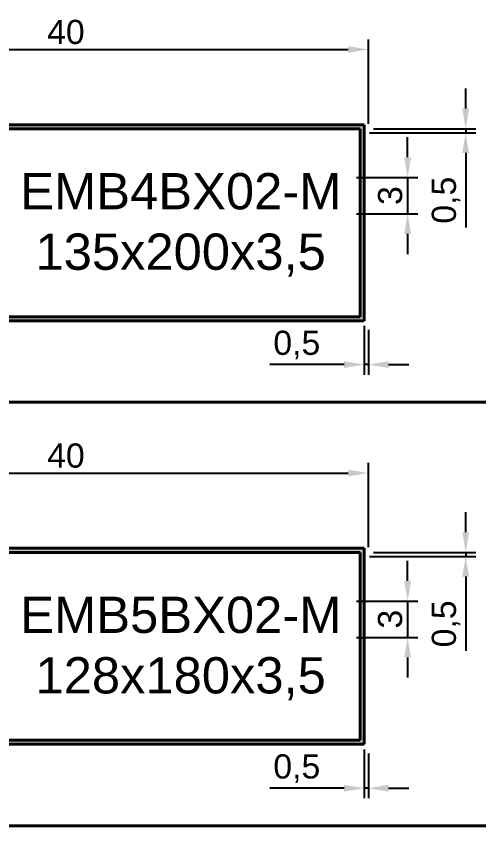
# Model space of a CAD drawing. Header units: millimetres. Extents: x 2977 to 3722, y 961 to 1309.
# Drawn here: x 3319.3 to 3376.7, y 968.6 to 1069 of the extents above; entities that cross this region are included whole.
import ezdxf

# ---------------------------------------------------------------- set-up
doc = ezdxf.new("R2010")
doc.units = ezdxf.units.MM
doc.layers.add('AM_0', color=7, linetype='Continuous', lineweight=40)
doc.layers.add('AM_5', color=1, linetype='Continuous', lineweight=25)
doc.styles.get("Standard").update_dxf_attribs({"font": 'arial.ttf'})
doc.dimstyles.new('ISO-25', dxfattribs={"dimtxt": 3, "dimasz": 2.5, "dimexe": 1.25, "dimexo": 0.625, "dimtad": 1, "dimtxsty": 'Standard', "dimcen": 2.5, "dimadec": 0, "dimazin": 0, "dimtfac": 1, "dimtmove": 0, "dimatfit": 3, "dimfxl": 1, "dimarcsym": 0})

# ---------------------------------------------------------------- blocks, each defined once
blk = doc.blocks.new('*D181')
at = {"layer": 'AM_5', "color": 0, "lineweight": -2, "transparency": 16777216}
for p, q in [((3288.02, 1003.13), (3288.02, 1013.59)), ((3363.01, 1003.13), (3363.01, 1013.59)), ((3290.52, 1012.34), (3360.51, 1012.34))]:
    blk.add_line(p, q, dxfattribs=at)
at = {"layer": 'AM_5', "color": 0, "transparency": 16777216}
for points in [[(3290.52, 1012.75), (3290.52, 1011.92), (3288.02, 1012.34)], [(3360.51, 1012.75), (3360.51, 1011.92), (3363.01, 1012.34)]]:
    blk.add_solid(points, dxfattribs=at)
at = {"layer": 'Defpoints', "color": 0, "transparency": 16777216}
for p in [(3363.01, 1012.34), (3288.02, 1002.5), (3363.01, 1002.5)]:
    blk.add_point(p, dxfattribs=at)
at = {"layer": 'AM_5', "color": 0, "transparency": 16777216, "insert": (3325.51, 1014.49), "char_height": 3, "attachment_point": 5}
blk.add_mtext('40', dxfattribs=at)
blk = doc.blocks.new('*D184')
at = {"layer": 'AM_5', "color": 0, "lineweight": -2, "transparency": 16777216}
for p, q in [((3362.51, 978.06), (3362.51, 971.99)), ((3363.01, 977.56), (3363.01, 971.99)), ((3360.01, 973.24), (3350.78, 973.24)), ((3363.01, 973.24), (3362.51, 973.24)), ((3365.51, 973.24), (3368.01, 973.24))]:
    blk.add_line(p, q, dxfattribs=at)
at = {"layer": 'AM_5', "color": 0, "transparency": 16777216}
for points in [[(3360.01, 973.66), (3360.01, 972.82), (3362.51, 973.24)], [(3365.51, 973.66), (3365.51, 972.82), (3363.01, 973.24)]]:
    blk.add_solid(points, dxfattribs=at)
at = {"layer": 'Defpoints', "color": 0, "transparency": 16777216}
for p in [(3362.51, 978.69), (3363.01, 978.19), (3363.01, 973.24)]:
    blk.add_point(p, dxfattribs=at)
at = {"layer": 'AM_5', "color": 0, "transparency": 16777216, "insert": (3354.14, 975.67), "char_height": 3, "attachment_point": 5}
blk.add_mtext('0,5', dxfattribs=at)
blk = doc.blocks.new('*D185')
at = {"layer": 'AM_5', "color": 0, "lineweight": -2, "transparency": 16777216}
for p, q in [((3375.08, 1005), (3375.08, 1007.5)), ((3363.64, 1002.5), (3376.33, 1002.5)), ((3375.08, 1002.5), (3375.08, 1002)), ((3363.14, 1002), (3376.33, 1002)), ((3375.08, 999.5), (3375.08, 990.27))]:
    blk.add_line(p, q, dxfattribs=at)
at = {"layer": 'AM_5', "color": 0, "transparency": 16777216}
for points in [[(3374.66, 1005), (3375.5, 1005), (3375.08, 1002.5)], [(3374.66, 999.5), (3375.5, 999.5), (3375.08, 1002)]]:
    blk.add_solid(points, dxfattribs=at)
at = {"layer": 'Defpoints', "color": 0, "transparency": 16777216}
for p in [(3363.01, 1002.5), (3362.51, 1002), (3375.08, 1002)]:
    blk.add_point(p, dxfattribs=at)
at = {"layer": 'AM_5', "color": 0, "transparency": 16777216, "insert": (3372.65, 993.63), "char_height": 3, "attachment_point": 5, "rotation": 90}
blk.add_mtext('0,5', dxfattribs=at)
blk = doc.blocks.new('*D179')
at = {"layer": 'AM_5', "color": 0, "lineweight": -2, "transparency": 16777216}
for p, q in [((3367.88, 998.96), (3367.88, 1001.46)), ((3361.56, 996.46), (3369.13, 996.46)), ((3367.88, 996.46), (3367.88, 991.96)), ((3361.56, 991.96), (3369.13, 991.96)), ((3367.88, 989.46), (3367.88, 986.96))]:
    blk.add_line(p, q, dxfattribs=at)
at = {"layer": 'AM_5', "color": 0, "transparency": 16777216}
for points in [[(3367.46, 998.96), (3368.3, 998.96), (3367.88, 996.46)], [(3367.46, 989.46), (3368.3, 989.46), (3367.88, 991.96)]]:
    blk.add_solid(points, dxfattribs=at)
at = {"layer": 'Defpoints', "color": 0, "transparency": 16777216}
for p in [(3360.94, 996.46), (3360.94, 991.96), (3367.88, 991.96)]:
    blk.add_point(p, dxfattribs=at)
at = {"layer": 'AM_5', "color": 0, "transparency": 16777216, "insert": (3365.72, 994.21), "char_height": 3, "attachment_point": 5, "rotation": 90}
blk.add_mtext('3', dxfattribs=at)
blk = doc.blocks.new('*D188')
at = {"layer": 'AM_5', "color": 0, "lineweight": -2, "transparency": 16777216}
for p, q in [((3288.02, 1055.68), (3288.02, 1066.14)), ((3363.01, 1055.68), (3363.01, 1066.14)), ((3290.52, 1064.89), (3360.51, 1064.89))]:
    blk.add_line(p, q, dxfattribs=at)
at = {"layer": 'AM_5', "color": 0, "transparency": 16777216}
for points in [[(3290.52, 1065.3), (3290.52, 1064.47), (3288.02, 1064.89)], [(3360.51, 1065.3), (3360.51, 1064.47), (3363.01, 1064.89)]]:
    blk.add_solid(points, dxfattribs=at)
at = {"layer": 'Defpoints', "color": 0, "transparency": 16777216}
for p in [(3363.01, 1064.89), (3288.02, 1055.05), (3363.01, 1055.05)]:
    blk.add_point(p, dxfattribs=at)
at = {"layer": 'AM_5', "color": 0, "transparency": 16777216, "insert": (3325.51, 1067.04), "char_height": 3, "attachment_point": 5}
blk.add_mtext('40', dxfattribs=at)
blk = doc.blocks.new('*D191')
at = {"layer": 'AM_5', "color": 0, "lineweight": -2, "transparency": 16777216}
for p, q in [((3362.51, 1030.61), (3362.51, 1024.54)), ((3363.01, 1030.11), (3363.01, 1024.54)), ((3360.01, 1025.79), (3350.78, 1025.79)), ((3363.01, 1025.79), (3362.51, 1025.79)), ((3365.51, 1025.79), (3368.01, 1025.79))]:
    blk.add_line(p, q, dxfattribs=at)
at = {"layer": 'AM_5', "color": 0, "transparency": 16777216}
for points in [[(3360.01, 1026.21), (3360.01, 1025.38), (3362.51, 1025.79)], [(3365.51, 1026.21), (3365.51, 1025.38), (3363.01, 1025.79)]]:
    blk.add_solid(points, dxfattribs=at)
at = {"layer": 'Defpoints', "color": 0, "transparency": 16777216}
for p in [(3362.51, 1031.24), (3363.01, 1030.74), (3363.01, 1025.79)]:
    blk.add_point(p, dxfattribs=at)
at = {"layer": 'AM_5', "color": 0, "transparency": 16777216, "insert": (3354.14, 1028.22), "char_height": 3, "attachment_point": 5}
blk.add_mtext('0,5', dxfattribs=at)
blk = doc.blocks.new('*D192')
at = {"layer": 'AM_5', "color": 0, "lineweight": -2, "transparency": 16777216}
for p, q in [((3375.08, 1057.55), (3375.08, 1060.05)), ((3363.64, 1055.05), (3376.33, 1055.05)), ((3375.08, 1055.05), (3375.08, 1054.55)), ((3363.14, 1054.55), (3376.33, 1054.55)), ((3375.08, 1052.05), (3375.08, 1042.82))]:
    blk.add_line(p, q, dxfattribs=at)
at = {"layer": 'AM_5', "color": 0, "transparency": 16777216}
for points in [[(3374.66, 1057.55), (3375.5, 1057.55), (3375.08, 1055.05)], [(3374.66, 1052.05), (3375.5, 1052.05), (3375.08, 1054.55)]]:
    blk.add_solid(points, dxfattribs=at)
at = {"layer": 'Defpoints', "color": 0, "transparency": 16777216}
for p in [(3363.01, 1055.05), (3362.51, 1054.55), (3375.08, 1054.55)]:
    blk.add_point(p, dxfattribs=at)
at = {"layer": 'AM_5', "color": 0, "transparency": 16777216, "insert": (3372.65, 1046.19), "char_height": 3, "attachment_point": 5, "rotation": 90}
blk.add_mtext('0,5', dxfattribs=at)
blk = doc.blocks.new('*D186')
at = {"layer": 'AM_5', "color": 0, "lineweight": -2, "transparency": 16777216}
for p, q in [((3367.88, 1051.51), (3367.88, 1054.01)), ((3361.56, 1049.01), (3369.13, 1049.01)), ((3367.88, 1049.01), (3367.88, 1044.51)), ((3361.56, 1044.51), (3369.13, 1044.51)), ((3367.88, 1042.01), (3367.88, 1039.51))]:
    blk.add_line(p, q, dxfattribs=at)
at = {"layer": 'AM_5', "color": 0, "transparency": 16777216}
for points in [[(3367.46, 1051.51), (3368.3, 1051.51), (3367.88, 1049.01)], [(3367.46, 1042.01), (3368.3, 1042.01), (3367.88, 1044.51)]]:
    blk.add_solid(points, dxfattribs=at)
at = {"layer": 'Defpoints', "color": 0, "transparency": 16777216}
for p in [(3360.94, 1049.01), (3360.94, 1044.51), (3367.88, 1044.51)]:
    blk.add_point(p, dxfattribs=at)
at = {"layer": 'AM_5', "color": 0, "transparency": 16777216, "insert": (3365.72, 1046.76), "char_height": 3, "attachment_point": 5, "rotation": 90}
blk.add_mtext('3', dxfattribs=at)

msp = doc.modelspace()

# ---------------------------------------------------------------- hatches: boundary and pattern name
at = {"layer": 'AM_0'}
h = msp.add_hatch(color=256, dxfattribs=at)
h.paths.add_polyline_path([(3287.516, 1055.554), (3287.516, 1031.239), (3362.512, 1031.239), (3362.512, 1055.554)])
h.paths.add_polyline_path([(3362.012, 1055.054), (3362.012, 1031.739), (3288.016, 1031.739), (3288.016, 1055.054)], flags=16)
h = msp.add_hatch(color=256, dxfattribs=at)
h.paths.add_polyline_path([(3287.516, 1003.002), (3287.516, 978.687), (3362.512, 978.687), (3362.512, 1003.002)])
h.paths.add_polyline_path([(3362.012, 1002.502), (3362.012, 979.187), (3288.016, 979.187), (3288.016, 1002.502)], flags=16)

# ---------------------------------------------------------------- linework, layer by layer
for p, q in [((3362.512, 1055.554), (3287.516, 1055.554)), ((3362.012, 1055.054), (3288.016, 1055.054)), ((3362.012, 1055.054), (3362.012, 1031.739)), ((3362.512, 1055.554), (3362.512, 1031.239)), ((3362.012, 1031.739), (3288.016, 1031.739)), ((3362.512, 1031.239), (3287.516, 1031.239)), ((3265.449, 1021.132), (3465.449, 1021.132)), ((3362.512, 1003.002), (3287.516, 1003.002)), ((3362.012, 1002.502), (3288.016, 1002.502)), ((3362.012, 1002.502), (3362.012, 979.187)), ((3362.512, 1003.002), (3362.512, 978.687)), ((3362.512, 978.687), (3287.516, 978.687)), ((3362.012, 979.187), (3288.016, 979.187)), ((3265.449, 968.58), (3465.449, 968.58)), ((3265.449, 968.58), (3465.449, 968.58))]:
    msp.add_line(p, q, dxfattribs=at)

# ---------------------------------------------------------------- texts
at = {"layer": 'AM_0', "char_height": 2.5, "attachment_point": 1}
for s, insert in [('\\pi21.299;{\\H1.2x;\\P\\pi1.872;\\H1.5x;EMB4BX02-M\\H1.0411x; \\H0.9605x;\\P\\pi3.7659;135x200x3,5\\H1.1396x; }', (3317.976, 1054.554)), ('\\pi21.299;{\\H1.2x;\\P\\pi1.872;\\H1.5x;EMB5BX02-M\\H1.0411x; \\H0.9605x;\\P\\pi3.7659;128x180x3,5\\H1.1396x; }', (3317.976, 1002.002))]:
    msp.add_mtext_dynamic_manual_height_columns(s, width=42.59864, gutter_width=12.5, heights=[22.315], dxfattribs=dict(at, insert=insert))

# ---------------------------------------------------------------- dimensions: what is measured, and where the dimension line sits
at = {"layer": 'AM_5'}
for base, p1, p2, picture, middle in [((3363.012, 1064.888), (3288.016, 1055.054), (3363.012, 1055.054), '*D188', (3325.514, 1067.045)), ((3363.012, 1012.336), (3288.016, 1002.502), (3363.012, 1002.502), '*D181', (3325.514, 1014.493))]:
    dim = msp.add_linear_dim(base=base, p1=p1, p2=p2, text='40', dimstyle='ISO-25', dxfattribs=at)
    dim.commit()
    dim.dimension.update_dxf_attribs({"geometry": picture, "text_midpoint": middle})
for base, p1, p2, picture, middle in [((3375.081, 1054.554), (3363.012, 1055.054), (3362.512, 1054.554), '*D192', (3372.654, 1046.186)), ((3375.081, 1002.002), (3363.012, 1002.502), (3362.512, 1002.002), '*D185', (3372.654, 993.634))]:
    dim = msp.add_linear_dim(base=base, p1=p1, p2=p2, angle=90, dimstyle='ISO-25', dxfattribs=at)
    dim.commit()
    dim.dimension.update_dxf_attribs({"geometry": picture, "text_midpoint": middle})
for base, p1, p2, picture, middle in [((3367.881, 1044.511), (3360.937, 1049.013), (3360.937, 1044.511), '*D186', (3365.723, 1046.762)), ((3367.881, 991.959), (3360.937, 996.461), (3360.937, 991.959), '*D179', (3365.723, 994.21))]:
    dim = msp.add_linear_dim(base=base, p1=p1, p2=p2, angle=90, text='3', dimstyle='ISO-25', dxfattribs=at)
    dim.commit()
    dim.dimension.update_dxf_attribs({"geometry": picture, "text_midpoint": middle})
for base, p1, p2, picture, middle in [((3363.012, 1025.793), (3362.512, 1031.239), (3363.012, 1030.739), '*D191', (3354.145, 1025.793)), ((3363.012, 973.241), (3362.512, 978.687), (3363.012, 978.187), '*D184', (3354.145, 973.241))]:
    dim = msp.add_linear_dim(base=base, p1=p1, p2=p2, dimstyle='ISO-25', dxfattribs=at)
    dim.commit()
    dim.dimension.update_dxf_attribs({"geometry": picture, "text_midpoint": middle, "dimtype": 160})

doc.saveas('drawing.dxf')
